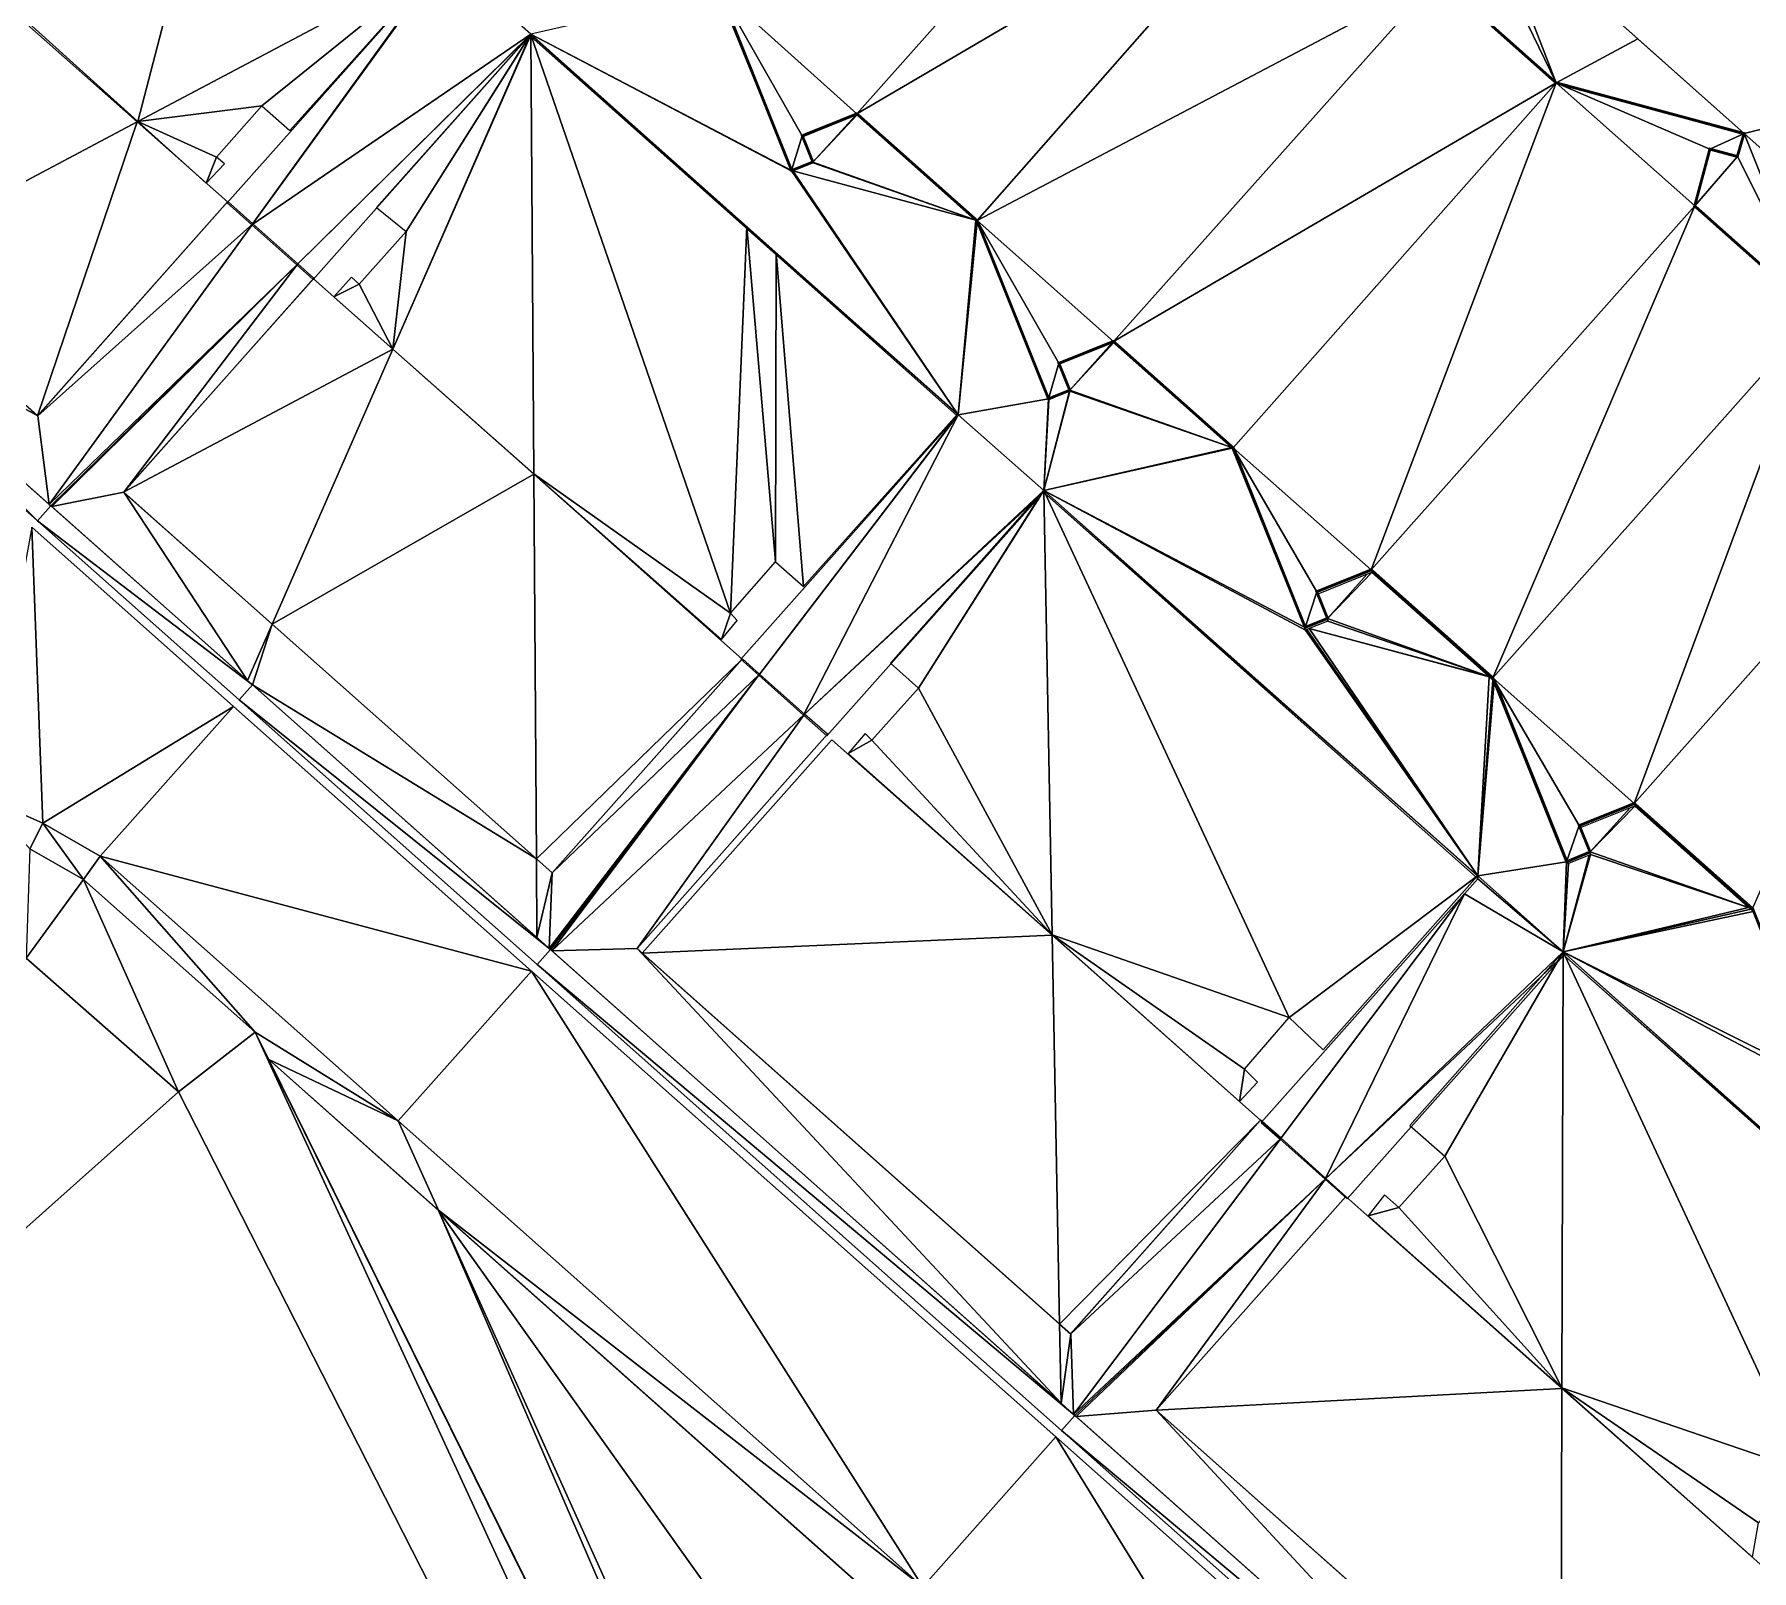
# Model space of a CAD drawing. Header units: metres. Extents: x 1634389 to 1634634, y 8249577 to 8249800.
# Drawn here: x 1634437.72 to 1634467.7, y 8249726.12 to 8249752.95 of the extents above; entities that cross this region are included whole.
import ezdxf

# ---------------------------------------------------------------- set-up
doc = ezdxf.new("R2010")
doc.units = ezdxf.units.M
doc.header["$LTSCALE"] = 2
doc.linetypes.add('CACHE2', pattern=[4.7625, 3.175, -1.5875])
for name, color, linetype in [('CONTOUR-BATIMENT', 5, 'Continuous'), ('MNT-02-ACCES PIETON PRIVE-FF-35', 40, 'Continuous'), ('MNT-02-BASSIN-FF-30', 205, 'Continuous'), ('MNT-02-BATIMENT FINI-FF-0', 1, 'Continuous'), ('MNT-02-BETON DESACTIVE FF-35', 7, 'Continuous'), ('MNT-02-ESPACE VERT-FF-30', 221, 'Continuous'), ('MNT-02-ESPACE VERT-PRIVE-FF-30', 222, 'CACHE2'), ('MNT-02-EVERGREEN-FF-45', 7, 'Continuous'), ('MNT-02-VOIRIE LOURDE-FF-60', 160, 'Continuous')]:
    doc.layers.add(name, color=color, linetype=linetype)

msp = doc.modelspace()

# ---------------------------------------------------------------- linework, layer by layer
at = {"layer": 'CONTOUR-BATIMENT', "linetype": 'CACHE2', "ltscale": 0.05, "const_width": 0.05, "elevation": 0.87, "flags": 128}
msp.add_lwpolyline([(1634449.64, 8249767.195), (1634449.523, 8249766.761), (1634449.037, 8249766.892), (1634448.77, 8249765.903), (1634450.838, 8249764.065), (1634454.118, 8249763.181), (1634454.002, 8249762.778), (1634453.523, 8249762.907), (1634453.256, 8249761.915), (1634455.324, 8249760.079), (1634458.605, 8249759.194), (1634458.488, 8249758.792), (1634458.009, 8249758.921), (1634457.742, 8249757.929), (1634459.81, 8249756.093), (1634463.09, 8249755.208), (1634462.981, 8249754.803), (1634462.492, 8249754.934), (1634462.223, 8249753.938), (1634464.291, 8249752.102), (1634467.572, 8249751.217), (1634467.455, 8249750.815), (1634466.976, 8249750.944), (1634466.71, 8249749.952), (1634468.836, 8249748.063), (1634472.172, 8249747.165), (1634472.048, 8249746.734), (1634471.569, 8249746.863), (1634471.302, 8249745.871), (1634473.37, 8249744.035), (1634476.65, 8249743.15), (1634476.541, 8249742.745), (1634476.052, 8249742.877), (1634475.783, 8249741.88), (1634477.851, 8249740.044), (1634481.132, 8249739.16), (1634481.015, 8249738.757), (1634480.536, 8249738.886), (1634480.269, 8249737.894), (1634482.337, 8249736.058), (1634485.618, 8249735.174), (1634485.501, 8249734.771), (1634485.022, 8249734.9), (1634484.755, 8249733.908), (1634486.823, 8249732.072), (1634490.104, 8249731.188), (1634489.995, 8249730.782), (1634489.507, 8249730.913), (1634489.241, 8249729.924), (1634491.577, 8249727.848), (1634485.956, 8249721.521), (1634483.613, 8249723.603), (1634483.577, 8249723.562), (1634483.573, 8249723.565), (1634482.622, 8249723.183), (1634482.812, 8249722.712), (1634482.413, 8249722.552), (1634481.142, 8249725.719), (1634479.095, 8249727.539), (1634478.142, 8249727.157), (1634478.326, 8249726.698), (1634477.935, 8249726.54), (1634476.669, 8249729.699), (1634474.601, 8249731.537), (1634473.651, 8249731.155), (1634473.84, 8249730.684), (1634473.469, 8249730.535), (1634472.22, 8249733.647), (1634470.123, 8249735.511), (1634469.17, 8249735.129), (1634469.354, 8249734.67), (1634468.987, 8249734.526), (1634467.722, 8249737.679), (1634465.655, 8249739.517), (1634464.695, 8249739.132), (1634464.884, 8249738.671), (1634464.474, 8249738.501), (1634463.186, 8249741.71), (1634461.062, 8249743.597), (1634460.111, 8249743.216), (1634460.299, 8249742.749), (1634459.909, 8249742.593), (1634458.652, 8249745.727), (1634456.56, 8249747.586), (1634455.609, 8249747.204), (1634455.798, 8249746.733), (1634455.427, 8249746.584), (1634454.179, 8249749.695), (1634452.081, 8249751.56), (1634451.128, 8249751.177), (1634451.313, 8249750.719), (1634450.941, 8249750.57), (1634449.677, 8249753.723), (1634447.609, 8249755.561), (1634446.658, 8249755.179), (1634446.845, 8249754.712), (1634446.476, 8249754.559), (1634445.228, 8249757.67), (1634443.13, 8249759.535), (1634442.177, 8249759.152), (1634442.359, 8249758.698), (1634441.942, 8249758.531), (1634440.566, 8249761.961), (1634446.062, 8249768.166)], close=True, dxfattribs=at)
at = {"layer": 'MNT-02-ACCES PIETON PRIVE-FF-35', "linetype": 'ByBlock'}
for points in [[(1634462.981, 8249754.803, 99.5), (1634464.291, 8249752.102, 99.5), (1634463.093, 8249755.202, 99.5)], [(1634465.716, 8249752.87, 99.5), (1634463.093, 8249755.202, 99.5), (1634464.291, 8249752.102, 99.5)], [(1634462.981, 8249754.803, 99.5), (1634462.223, 8249753.938, 99.5), (1634464.291, 8249752.102, 99.5)], [(1634444.861, 8249754.257, 99.46), (1634441.083, 8249750.005, 99.375), (1634441.516, 8249749.62, 99.375)], [(1634446.385, 8249752.951, 99.46), (1634444.889, 8249754.272, 99.46), (1634441.516, 8249749.62, 99.375)], [(1634444.861, 8249754.257, 99.46), (1634441.516, 8249749.62, 99.375), (1634444.889, 8249754.272, 99.46)], [(1634449.662, 8249753.702, 99.5), (1634446.385, 8249752.951, 99.46), (1634450.938, 8249750.572, 99.5)], [(1634441.516, 8249749.62, 99.375), (1634442.301, 8249748.923, 99.375), (1634446.385, 8249752.951, 99.46)], [(1634446.367, 8249752.925, 99.46), (1634446.385, 8249752.951, 99.46), (1634442.301, 8249748.923, 99.375)], [(1634442.301, 8249748.923, 99.375), (1634442.586, 8249748.67, 99.375), (1634446.367, 8249752.925, 99.46)], [(1634446.367, 8249752.925, 99.46), (1634446.372, 8249752.92, 99.46), (1634446.385, 8249752.951, 99.46)], [(1634446.372, 8249752.92, 99.46), (1634446.386, 8249752.908, 99.459), (1634446.385, 8249752.951, 99.46)], [(1634450.944, 8249750.557, 99.5), (1634446.385, 8249752.951, 99.46), (1634453.847, 8249746.304, 99.46)], [(1634446.385, 8249752.951, 99.46), (1634446.386, 8249752.908, 99.459), (1634453.847, 8249746.304, 99.46)], [(1634450.938, 8249750.572, 99.5), (1634446.385, 8249752.951, 99.46), (1634450.944, 8249750.557, 99.5)], [(1634453.834, 8249746.289, 99.46), (1634453.847, 8249746.304, 99.46), (1634446.386, 8249752.908, 99.459)], [(1634465.716, 8249752.87, 99.5), (1634464.291, 8249752.102, 99.5), (1634467.572, 8249751.217, 99.5)], [(1634467.575, 8249751.218, 99.5), (1634465.716, 8249752.87, 99.5), (1634467.572, 8249751.217, 99.5)], [(1634467.55, 8249751.207, 99.5), (1634467.572, 8249751.217, 99.5), (1634464.291, 8249752.102, 99.5)], [(1634452.054, 8249751.53, 99.5), (1634451.135, 8249751.161, 99.5), (1634451.313, 8249750.719, 99.5)], [(1634452.086, 8249751.543, 99.5), (1634451.313, 8249750.719, 99.5), (1634454.156, 8249749.704, 99.5)], [(1634452.054, 8249751.53, 99.5), (1634451.313, 8249750.719, 99.5), (1634452.086, 8249751.543, 99.5)], [(1634451.135, 8249751.161, 99.5), (1634451.133, 8249751.16, 99.5), (1634451.311, 8249750.718, 99.5)], [(1634451.135, 8249751.161, 99.5), (1634451.311, 8249750.718, 99.5), (1634451.313, 8249750.719, 99.5)], [(1634467.455, 8249750.815, 99.5), (1634468.836, 8249748.063, 99.5), (1634467.572, 8249751.217, 99.5)], [(1634467.56, 8249751.204, 99.5), (1634467.455, 8249750.815, 99.5), (1634467.572, 8249751.217, 99.5)], [(1634467.55, 8249751.207, 99.5), (1634467.56, 8249751.204, 99.5), (1634467.572, 8249751.217, 99.5)], [(1634467.575, 8249751.218, 99.5), (1634467.572, 8249751.217, 99.5), (1634468.836, 8249748.063, 99.5)], [(1634469.921, 8249749.133, 99.454), (1634467.575, 8249751.218, 99.5), (1634468.836, 8249748.063, 99.5)], [(1634467.455, 8249750.815, 99.5), (1634466.976, 8249750.944, 99.5), (1634466.71, 8249749.952, 99.5)], [(1634467.455, 8249750.815, 99.5), (1634466.71, 8249749.952, 99.5), (1634468.836, 8249748.063, 99.5)], [(1634450.949, 8249750.559, 99.5), (1634450.944, 8249750.557, 99.5), (1634453.847, 8249746.304, 99.46)], [(1634450.962, 8249750.564, 99.5), (1634450.949, 8249750.559, 99.5), (1634453.847, 8249746.304, 99.46)], [(1634454.156, 8249749.704, 99.5), (1634451.315, 8249750.706, 99.5), (1634450.962, 8249750.564, 99.5)], [(1634453.847, 8249746.304, 99.46), (1634454.159, 8249749.701, 99.5), (1634450.962, 8249750.564, 99.5)], [(1634454.156, 8249749.704, 99.5), (1634450.962, 8249750.564, 99.5), (1634454.159, 8249749.701, 99.5)], [(1634451.311, 8249750.718, 99.5), (1634451.315, 8249750.706, 99.5), (1634451.313, 8249750.719, 99.5)], [(1634451.315, 8249750.706, 99.5), (1634454.156, 8249749.704, 99.5), (1634451.313, 8249750.719, 99.5)], [(1634454.178, 8249749.684, 99.5), (1634454.159, 8249749.701, 99.5), (1634453.847, 8249746.304, 99.46)], [(1634454.184, 8249749.678, 99.5), (1634454.178, 8249749.684, 99.5), (1634453.847, 8249746.304, 99.46)], [(1634455.426, 8249746.584, 99.5), (1634454.184, 8249749.678, 99.5), (1634453.847, 8249746.304, 99.46)], [(1634456.533, 8249747.556, 99.5), (1634455.616, 8249747.188, 99.5), (1634455.798, 8249746.733, 99.5)], [(1634456.565, 8249747.569, 99.5), (1634455.798, 8249746.733, 99.5), (1634458.629, 8249745.735, 99.5)], [(1634456.533, 8249747.556, 99.5), (1634455.798, 8249746.733, 99.5), (1634456.565, 8249747.569, 99.5)], [(1634455.616, 8249747.188, 99.5), (1634455.614, 8249747.187, 99.5), (1634455.798, 8249746.733, 99.5)], [(1634455.614, 8249747.187, 99.5), (1634455.797, 8249746.732, 99.5), (1634455.798, 8249746.733, 99.5)], [(1634455.427, 8249746.581, 99.5), (1634455.426, 8249746.584, 99.5), (1634453.847, 8249746.304, 99.46)], [(1634453.847, 8249746.304, 99.46), (1634455.344, 8249744.985, 99.46), (1634455.427, 8249746.581, 99.5)], [(1634458.629, 8249745.735, 99.5), (1634455.801, 8249746.72, 99.5), (1634455.344, 8249744.985, 99.46)], [(1634455.801, 8249746.72, 99.5), (1634455.794, 8249746.717, 99.5), (1634455.344, 8249744.985, 99.46)], [(1634455.794, 8249746.717, 99.5), (1634455.432, 8249746.567, 99.5), (1634455.344, 8249744.985, 99.46)], [(1634455.432, 8249746.567, 99.5), (1634455.427, 8249746.581, 99.5), (1634455.344, 8249744.985, 99.46)], [(1634455.797, 8249746.732, 99.5), (1634455.797, 8249746.73, 99.5), (1634455.798, 8249746.733, 99.5)], [(1634455.797, 8249746.73, 99.5), (1634455.801, 8249746.72, 99.5), (1634455.798, 8249746.733, 99.5)], [(1634455.801, 8249746.72, 99.5), (1634458.629, 8249745.735, 99.5), (1634455.798, 8249746.733, 99.5)], [(1634453.834, 8249746.289, 99.46), (1634450.054, 8249742.035, 99.357), (1634450.366, 8249741.758, 99.357)], [(1634451.15, 8249741.06, 99.357), (1634453.847, 8249746.304, 99.46), (1634450.366, 8249741.758, 99.357)], [(1634453.834, 8249746.289, 99.46), (1634450.366, 8249741.758, 99.357), (1634453.847, 8249746.304, 99.46)], [(1634453.847, 8249746.304, 99.46), (1634451.15, 8249741.06, 99.357), (1634455.344, 8249744.985, 99.46)], [(1634458.629, 8249745.735, 99.5), (1634455.344, 8249744.985, 99.46), (1634458.633, 8249745.731, 99.5)], [(1634458.636, 8249745.723, 99.5), (1634458.633, 8249745.731, 99.5), (1634455.344, 8249744.985, 99.46)], [(1634458.636, 8249745.723, 99.5), (1634455.344, 8249744.985, 99.46), (1634459.896, 8249742.599, 99.5)], [(1634455.337, 8249744.954, 99.459), (1634455.344, 8249744.985, 99.46), (1634451.15, 8249741.06, 99.357)], [(1634451.15, 8249741.06, 99.357), (1634451.557, 8249740.699, 99.354), (1634455.337, 8249744.954, 99.459)], [(1634455.337, 8249744.954, 99.459), (1634455.344, 8249744.947, 99.459), (1634455.344, 8249744.985, 99.46)], [(1634459.917, 8249742.547, 99.499), (1634455.344, 8249744.985, 99.46), (1634462.923, 8249738.252, 99.46)], [(1634459.896, 8249742.599, 99.5), (1634455.344, 8249744.985, 99.46), (1634459.917, 8249742.547, 99.499)], [(1634455.344, 8249744.985, 99.46), (1634455.344, 8249744.947, 99.459), (1634462.923, 8249738.252, 99.46)], [(1634462.902, 8249738.224, 99.459), (1634462.923, 8249738.252, 99.46), (1634455.344, 8249744.947, 99.459)], [(1634460.994, 8249743.522, 99.5), (1634460.299, 8249742.749, 99.5), (1634461.07, 8249743.552, 99.5)], [(1634461.07, 8249743.552, 99.5), (1634460.299, 8249742.749, 99.5), (1634463.114, 8249741.736, 99.5)], [(1634460.994, 8249743.522, 99.5), (1634460.128, 8249743.174, 99.5), (1634460.299, 8249742.749, 99.5)], [(1634460.128, 8249743.174, 99.5), (1634460.119, 8249743.171, 99.5), (1634460.29, 8249742.745, 99.5)], [(1634460.128, 8249743.174, 99.5), (1634460.29, 8249742.745, 99.5), (1634460.299, 8249742.749, 99.5)], [(1634463.114, 8249741.736, 99.5), (1634460.307, 8249742.704, 99.5), (1634459.981, 8249742.573, 99.5)], [(1634460.29, 8249742.745, 99.5), (1634460.307, 8249742.704, 99.5), (1634460.299, 8249742.749, 99.5)], [(1634460.307, 8249742.704, 99.5), (1634463.114, 8249741.736, 99.5), (1634460.299, 8249742.749, 99.5)], [(1634459.935, 8249742.555, 99.5), (1634459.917, 8249742.547, 99.499), (1634462.923, 8249738.252, 99.46)], [(1634459.981, 8249742.573, 99.5), (1634459.935, 8249742.555, 99.5), (1634462.923, 8249738.252, 99.46)], [(1634463.114, 8249741.736, 99.5), (1634459.981, 8249742.573, 99.5), (1634463.124, 8249741.727, 99.5)], [(1634462.923, 8249738.252, 99.46), (1634463.124, 8249741.727, 99.5), (1634459.981, 8249742.573, 99.5)], [(1634463.124, 8249741.727, 99.5), (1634462.923, 8249738.252, 99.46), (1634463.183, 8249741.674, 99.5)], [(1634463.183, 8249741.674, 99.5), (1634462.923, 8249738.252, 99.46), (1634463.21, 8249741.651, 99.5)], [(1634464.474, 8249738.501, 99.5), (1634463.21, 8249741.651, 99.5), (1634462.923, 8249738.252, 99.46)], [(1634463.255, 8249741.593, 99.5), (1634463.233, 8249741.63, 99.5), (1634463.21, 8249741.651, 99.5)], [(1634463.255, 8249741.593, 99.5), (1634463.21, 8249741.651, 99.5), (1634464.474, 8249738.501, 99.5)], [(1634463.255, 8249741.593, 99.5), (1634463.243, 8249741.621, 99.5), (1634463.233, 8249741.63, 99.5)], [(1634464.484, 8249738.53, 99.5), (1634463.255, 8249741.593, 99.5), (1634464.474, 8249738.501, 99.5)], [(1634465.585, 8249739.44, 99.5), (1634464.712, 8249739.09, 99.5), (1634464.884, 8249738.671, 99.5)], [(1634465.585, 8249739.44, 99.5), (1634464.884, 8249738.671, 99.5), (1634465.663, 8249739.472, 99.5)], [(1634465.663, 8249739.472, 99.5), (1634464.884, 8249738.671, 99.5), (1634467.651, 8249737.704, 99.5)], [(1634464.712, 8249739.09, 99.5), (1634464.707, 8249739.088, 99.5), (1634464.884, 8249738.671, 99.5)], [(1634464.707, 8249739.088, 99.5), (1634464.875, 8249738.668, 99.5), (1634464.884, 8249738.671, 99.5)], [(1634464.474, 8249738.501, 99.5), (1634462.923, 8249738.252, 99.46), (1634464.415, 8249736.927, 99.46)], [(1634467.651, 8249737.704, 99.5), (1634464.892, 8249738.626, 99.499), (1634464.415, 8249736.927, 99.46)], [(1634464.892, 8249738.626, 99.499), (1634464.869, 8249738.617, 99.499), (1634464.415, 8249736.927, 99.46)], [(1634464.869, 8249738.617, 99.499), (1634464.509, 8249738.467, 99.499), (1634464.415, 8249736.927, 99.46)], [(1634464.509, 8249738.467, 99.499), (1634464.474, 8249738.501, 99.5), (1634464.415, 8249736.927, 99.46)], [(1634464.492, 8249738.508, 99.5), (1634464.484, 8249738.53, 99.5), (1634464.474, 8249738.501, 99.5)], [(1634464.509, 8249738.467, 99.499), (1634464.492, 8249738.508, 99.5), (1634464.474, 8249738.501, 99.5)], [(1634464.875, 8249738.668, 99.5), (1634464.88, 8249738.656, 99.5), (1634464.884, 8249738.671, 99.5)], [(1634464.88, 8249738.656, 99.5), (1634464.892, 8249738.626, 99.499), (1634464.884, 8249738.671, 99.5)], [(1634464.892, 8249738.626, 99.499), (1634467.651, 8249737.704, 99.5), (1634464.884, 8249738.671, 99.5)], [(1634462.924, 8249738.204, 99.459), (1634462.69, 8249737.941, 99.451), (1634464.415, 8249736.927, 99.46)], [(1634462.902, 8249738.224, 99.459), (1634462.924, 8249738.204, 99.459), (1634462.923, 8249738.252, 99.46)], [(1634462.924, 8249738.204, 99.459), (1634464.415, 8249736.927, 99.46), (1634462.923, 8249738.252, 99.46)], [(1634462.69, 8249737.941, 99.451), (1634459.141, 8249733.947, 99.328), (1634459.472, 8249733.654, 99.328)], [(1634462.69, 8249737.941, 99.451), (1634459.472, 8249733.654, 99.328), (1634460.255, 8249732.958, 99.328)], [(1634462.69, 8249737.941, 99.451), (1634460.255, 8249732.958, 99.328), (1634464.415, 8249736.927, 99.46)], [(1634467.651, 8249737.704, 99.5), (1634464.415, 8249736.927, 99.46), (1634467.688, 8249737.672, 99.5)], [(1634467.688, 8249737.672, 99.5), (1634464.415, 8249736.927, 99.46), (1634467.73, 8249737.634, 99.5)], [(1634467.73, 8249737.634, 99.5), (1634464.415, 8249736.927, 99.46), (1634468.929, 8249734.672, 99.5)], [(1634464.415, 8249736.855, 99.458), (1634464.415, 8249736.927, 99.46), (1634460.255, 8249732.958, 99.328)], [(1634460.255, 8249732.958, 99.328), (1634460.644, 8249732.612, 99.325), (1634464.415, 8249736.855, 99.458)], [(1634468.989, 8249734.522, 99.5), (1634464.415, 8249736.927, 99.46), (1634471.893, 8249730.269, 99.46)], [(1634464.415, 8249736.855, 99.458), (1634464.427, 8249736.869, 99.459), (1634464.415, 8249736.927, 99.46)], [(1634468.929, 8249734.672, 99.5), (1634464.415, 8249736.927, 99.46), (1634468.987, 8249734.526, 99.5)], [(1634464.415, 8249736.927, 99.46), (1634464.427, 8249736.869, 99.459), (1634471.893, 8249730.269, 99.46)], [(1634464.415, 8249736.927, 99.46), (1634468.989, 8249734.522, 99.5), (1634468.987, 8249734.526, 99.5)], [(1634471.88, 8249730.254, 99.459), (1634471.893, 8249730.269, 99.46), (1634464.427, 8249736.869, 99.459)]]:
    msp.add_3dface(points, dxfattribs=at)
at = {"layer": 'MNT-02-BASSIN-FF-30', "color": 1, "linetype": 'ByBlock'}
for points in [[(1634453.001, 8249770.891, 99.35), (1634473.532, 8249752.69, 99.35), (1634453.633, 8249770.933, 99.06)], [(1634473.532, 8249752.69, 99.35), (1634473.829, 8249753.027, 99.05), (1634453.633, 8249770.933, 99.06)], [(1634438.576, 8249738.19, 99.188), (1634437.641, 8249738.727, 99.177), (1634437.576, 8249736.816, 98.06)], [(1634440.233, 8249734.481, 98.06), (1634438.576, 8249738.19, 99.188), (1634437.576, 8249736.816, 98.06)], [(1634441.576, 8249735.524, 99.173), (1634438.576, 8249738.19, 99.188), (1634440.233, 8249734.481, 98.06)], [(1634426.896, 8249722.586, 98.06), (1634440.233, 8249734.481, 98.06), (1634437.576, 8249736.816, 98.06)], [(1634459.384, 8249696.895, 98.06), (1634441.576, 8249735.524, 99.173), (1634440.233, 8249734.481, 98.06)], [(1634462.492, 8249693.113, 98.761), (1634441.576, 8249735.524, 99.173), (1634459.384, 8249696.895, 98.06)], [(1634426.896, 8249722.586, 98.06), (1634459.384, 8249696.895, 98.06), (1634440.233, 8249734.481, 98.06)]]:
    msp.add_3dface(points, dxfattribs=at)
at = {"layer": 'MNT-02-BATIMENT FINI-FF-0', "color": 5, "linetype": 'ByBlock'}
for points in [[(1634449.677, 8249753.723, 99.85), (1634452.081, 8249751.56, 99.85), (1634457.742, 8249757.929, 99.85)], [(1634452.081, 8249751.56, 99.85), (1634459.81, 8249756.093, 99.85), (1634457.742, 8249757.929, 99.85)], [(1634452.081, 8249751.56, 99.85), (1634454.179, 8249749.695, 99.85), (1634459.81, 8249756.093, 99.85)], [(1634454.179, 8249749.695, 99.85), (1634462.223, 8249753.938, 99.85), (1634459.81, 8249756.093, 99.85)], [(1634454.179, 8249749.695, 99.85), (1634456.56, 8249747.586, 99.85), (1634462.223, 8249753.938, 99.85)], [(1634456.56, 8249747.586, 99.85), (1634464.291, 8249752.102, 99.85), (1634462.223, 8249753.938, 99.85)], [(1634449.677, 8249753.723, 99.85), (1634450.941, 8249750.57, 99.85), (1634451.128, 8249751.177, 99.85)], [(1634449.677, 8249753.723, 99.85), (1634451.128, 8249751.177, 99.85), (1634452.081, 8249751.56, 99.85)], [(1634456.56, 8249747.586, 99.85), (1634458.652, 8249745.727, 99.85), (1634464.291, 8249752.102, 99.85)], [(1634458.652, 8249745.727, 99.85), (1634461.062, 8249743.597, 99.85), (1634464.291, 8249752.102, 99.85)], [(1634461.062, 8249743.597, 99.85), (1634466.71, 8249749.952, 99.85), (1634464.291, 8249752.102, 99.85)], [(1634466.976, 8249750.944, 99.85), (1634467.572, 8249751.217, 99.85), (1634464.291, 8249752.102, 99.85)], [(1634466.71, 8249749.952, 99.85), (1634466.976, 8249750.944, 99.85), (1634464.291, 8249752.102, 99.85)], [(1634450.941, 8249750.57, 99.85), (1634451.313, 8249750.719, 99.85), (1634451.128, 8249751.177, 99.85)], [(1634466.976, 8249750.944, 99.85), (1634467.455, 8249750.815, 99.85), (1634467.572, 8249751.217, 99.85)], [(1634461.062, 8249743.597, 99.85), (1634463.186, 8249741.71, 99.85), (1634466.71, 8249749.952, 99.85)], [(1634463.186, 8249741.71, 99.85), (1634468.836, 8249748.063, 99.85), (1634466.71, 8249749.952, 99.85)], [(1634454.179, 8249749.695, 99.85), (1634455.427, 8249746.584, 99.85), (1634455.609, 8249747.204, 99.85)], [(1634454.179, 8249749.695, 99.85), (1634455.609, 8249747.204, 99.85), (1634456.56, 8249747.586, 99.85)], [(1634463.186, 8249741.71, 99.85), (1634465.655, 8249739.517, 99.85), (1634468.836, 8249748.063, 99.85)], [(1634465.655, 8249739.517, 99.85), (1634471.302, 8249745.871, 99.85), (1634468.836, 8249748.063, 99.85)], [(1634455.427, 8249746.584, 99.85), (1634455.798, 8249746.733, 99.85), (1634455.609, 8249747.204, 99.85)], [(1634458.652, 8249745.727, 99.85), (1634459.909, 8249742.593, 99.85), (1634460.111, 8249743.216, 99.85)], [(1634458.652, 8249745.727, 99.85), (1634460.111, 8249743.216, 99.85), (1634461.062, 8249743.597, 99.85)], [(1634465.655, 8249739.517, 99.85), (1634467.722, 8249737.679, 99.85), (1634471.302, 8249745.871, 99.85)], [(1634459.909, 8249742.593, 99.85), (1634460.299, 8249742.749, 99.85), (1634460.111, 8249743.216, 99.85)], [(1634463.186, 8249741.71, 99.85), (1634464.474, 8249738.501, 99.85), (1634464.695, 8249739.132, 99.85)], [(1634463.186, 8249741.71, 99.85), (1634464.695, 8249739.132, 99.85), (1634465.655, 8249739.517, 99.85)], [(1634464.474, 8249738.501, 99.85), (1634464.884, 8249738.671, 99.85), (1634464.695, 8249739.132, 99.85)]]:
    msp.add_3dface(points, dxfattribs=at)
at = {"layer": 'MNT-02-BETON DESACTIVE FF-35', "color": 6, "linetype": 'ByBlock'}
for points in [[(1634441.532, 8249749.642, 99.376), (1634441.098, 8249750.027, 99.376), (1634437.776, 8249746.289, 99.302)], [(1634437.776, 8249746.289, 99.302), (1634437.978, 8249744.74, 99.287), (1634441.532, 8249749.642, 99.376)], [(1634441.532, 8249749.642, 99.376), (1634437.978, 8249744.74, 99.287), (1634442.32, 8249748.941, 99.376)], [(1634437.978, 8249744.74, 99.287), (1634438.004, 8249744.717, 99.287), (1634442.32, 8249748.941, 99.376)], [(1634438.004, 8249744.717, 99.287), (1634438.021, 8249744.701, 99.287), (1634442.32, 8249748.941, 99.376)], [(1634439.28, 8249744.955, 99.301), (1634442.32, 8249748.941, 99.376), (1634438.021, 8249744.701, 99.287)], [(1634439.28, 8249744.955, 99.301), (1634442.601, 8249748.692, 99.375), (1634442.32, 8249748.941, 99.376)], [(1634437.776, 8249746.289, 99.302), (1634434.829, 8249748.934, 99.301), (1634433.844, 8249748.412, 99.285)], [(1634437.776, 8249746.289, 99.302), (1634433.844, 8249748.412, 99.285), (1634437.978, 8249744.74, 99.287)], [(1634439.28, 8249744.955, 99.301), (1634438.021, 8249744.701, 99.287), (1634441.441, 8249741.663, 99.283)], [(1634441.873, 8249742.65, 99.299), (1634439.28, 8249744.955, 99.301), (1634441.441, 8249741.663, 99.283)], [(1634441.873, 8249742.65, 99.299), (1634441.441, 8249741.663, 99.283), (1634441.526, 8249741.588, 99.283)], [(1634446.484, 8249738.552, 99.268), (1634441.873, 8249742.65, 99.299), (1634441.526, 8249741.588, 99.283)], [(1634446.76, 8249738.306, 99.268), (1634450.382, 8249741.778, 99.358), (1634450.082, 8249742.044, 99.358)], [(1634450.09, 8249742.038, 99.358), (1634450.082, 8249742.044, 99.358), (1634450.382, 8249741.778, 99.358)], [(1634446.76, 8249738.306, 99.268), (1634446.709, 8249736.983, 99.249), (1634450.382, 8249741.778, 99.358)], [(1634446.729, 8249736.966, 99.249), (1634450.382, 8249741.778, 99.358), (1634446.709, 8249736.983, 99.249)], [(1634446.753, 8249736.945, 99.249), (1634450.382, 8249741.778, 99.358), (1634446.729, 8249736.966, 99.249)], [(1634450.382, 8249741.778, 99.358), (1634446.753, 8249736.945, 99.249), (1634451.169, 8249741.078, 99.358)], [(1634446.484, 8249738.552, 99.268), (1634441.526, 8249741.588, 99.283), (1634446.493, 8249737.175, 99.249)], [(1634448.245, 8249736.988, 99.263), (1634451.169, 8249741.078, 99.358), (1634446.753, 8249736.945, 99.249)], [(1634448.245, 8249736.988, 99.263), (1634451.566, 8249740.726, 99.355), (1634451.169, 8249741.078, 99.358)], [(1634446.76, 8249738.306, 99.268), (1634446.484, 8249738.552, 99.268), (1634446.493, 8249737.175, 99.249)], [(1634446.76, 8249738.306, 99.268), (1634446.493, 8249737.175, 99.249), (1634446.709, 8249736.983, 99.249)], [(1634448.245, 8249736.988, 99.263), (1634446.753, 8249736.945, 99.249), (1634455.646, 8249729.044, 99.19)], [(1634455.62, 8249730.429, 99.213), (1634448.245, 8249736.988, 99.263), (1634455.646, 8249729.044, 99.19)], [(1634459.487, 8249733.674, 99.328), (1634459.13, 8249733.989, 99.328), (1634455.815, 8249730.256, 99.213)], [(1634459.487, 8249733.674, 99.328), (1634459.149, 8249733.979, 99.328), (1634459.13, 8249733.989, 99.328)], [(1634455.815, 8249730.256, 99.213), (1634455.866, 8249728.849, 99.19), (1634459.487, 8249733.674, 99.328)], [(1634459.487, 8249733.674, 99.328), (1634455.866, 8249728.849, 99.19), (1634460.268, 8249732.97, 99.328)], [(1634455.866, 8249728.849, 99.19), (1634455.887, 8249728.83, 99.19), (1634460.268, 8249732.97, 99.328)], [(1634455.887, 8249728.83, 99.19), (1634455.909, 8249728.811, 99.19), (1634460.268, 8249732.97, 99.328)], [(1634457.305, 8249728.926, 99.209), (1634460.268, 8249732.97, 99.328), (1634455.909, 8249728.811, 99.19)], [(1634457.305, 8249728.926, 99.209), (1634460.619, 8249732.654, 99.326), (1634460.268, 8249732.97, 99.328)], [(1634455.815, 8249730.256, 99.213), (1634455.62, 8249730.429, 99.213), (1634455.646, 8249729.044, 99.19)], [(1634455.815, 8249730.256, 99.213), (1634455.646, 8249729.044, 99.19), (1634455.866, 8249728.849, 99.19)], [(1634457.305, 8249728.926, 99.209), (1634455.909, 8249728.811, 99.19), (1634464.367, 8249721.297, 99.133)], [(1634464.371, 8249722.648, 99.161), (1634457.305, 8249728.926, 99.209), (1634464.367, 8249721.297, 99.133)]]:
    msp.add_3dface(points, dxfattribs=at)
at = {"layer": 'MNT-02-ESPACE VERT-FF-30', "linetype": 'ByBlock'}
for points in [[(1634438.707, 8249754.865, 99.456), (1634435.508, 8249755.744, 99.441), (1634434.036, 8249749.606, 99.351)], [(1634441.811, 8249735.048, 99.169), (1634456.482, 8249705.331, 98.88), (1634444.778, 8249732.41, 99.186)], [(1634455.152, 8249717.858, 99.047), (1634452.919, 8249725.172, 99.131), (1634444.778, 8249732.41, 99.186)], [(1634455.152, 8249717.858, 99.047), (1634444.778, 8249732.41, 99.186), (1634457.178, 8249704.901, 98.889)], [(1634456.482, 8249705.331, 98.88), (1634457.178, 8249704.901, 98.889), (1634444.778, 8249732.41, 99.186)]]:
    msp.add_3dface(points, dxfattribs=at)
at = {"layer": 'MNT-02-ESPACE VERT-PRIVE-FF-30', "linetype": 'ByBlock'}
for points in [[(1634458.634, 8249759.182, 99.55), (1634473.532, 8249752.69, 99.35), (1634453.527, 8249770.425, 99.35)], [(1634470.663, 8249755.32, 99.308), (1634453.527, 8249770.425, 99.35), (1634473.532, 8249752.69, 99.35)], [(1634463.094, 8249755.208, 99.55), (1634473.532, 8249752.69, 99.35), (1634458.634, 8249759.182, 99.55)], [(1634439.524, 8249751.426, 99.425), (1634441.125, 8249757.59, 99.51), (1634437.555, 8249753.203, 99.426)], [(1634444.85, 8249754.252, 99.509), (1634441.125, 8249757.59, 99.51), (1634439.524, 8249751.426, 99.425)], [(1634467.572, 8249751.217, 99.55), (1634473.532, 8249752.69, 99.35), (1634463.094, 8249755.208, 99.55)], [(1634441.691, 8249751.702, 99.45), (1634444.85, 8249754.252, 99.509), (1634439.524, 8249751.426, 99.425)], [(1634441.691, 8249751.702, 99.45), (1634442.182, 8249751.268, 99.45), (1634444.85, 8249754.252, 99.509)], [(1634446.374, 8249752.94, 99.51), (1634443.695, 8249749.925, 99.45), (1634444.209, 8249749.503, 99.45)], [(1634444.209, 8249749.503, 99.45), (1634443.977, 8249747.453, 99.424), (1634446.382, 8249752.944, 99.51)], [(1634446.385, 8249752.941, 99.51), (1634446.382, 8249752.944, 99.51), (1634443.977, 8249747.453, 99.424)], [(1634446.438, 8249745.277, 99.407), (1634446.385, 8249752.941, 99.51), (1634443.977, 8249747.453, 99.424)], [(1634446.374, 8249752.94, 99.51), (1634444.209, 8249749.503, 99.45), (1634446.38, 8249752.946, 99.51)], [(1634446.382, 8249752.944, 99.51), (1634446.38, 8249752.946, 99.51), (1634444.209, 8249749.503, 99.45)], [(1634446.38, 8249752.946, 99.51), (1634446.379, 8249752.946, 99.51), (1634446.374, 8249752.94, 99.51)], [(1634446.438, 8249745.277, 99.407), (1634449.874, 8249742.842, 99.416), (1634446.385, 8249752.941, 99.51)], [(1634450.158, 8249749.588, 99.51), (1634446.385, 8249752.941, 99.51), (1634449.874, 8249742.842, 99.416)], [(1634467.572, 8249751.217, 99.55), (1634469.919, 8249749.131, 99.504), (1634473.532, 8249752.69, 99.35)], [(1634439.524, 8249751.426, 99.425), (1634440.898, 8249750.802, 99.432), (1634441.691, 8249751.702, 99.45)], [(1634439.524, 8249751.426, 99.425), (1634440.717, 8249750.349, 99.425), (1634440.898, 8249750.802, 99.432)], [(1634440.717, 8249750.349, 99.425), (1634441.041, 8249750.689, 99.432), (1634440.898, 8249750.802, 99.432)], [(1634450.658, 8249743.736, 99.437), (1634450.158, 8249749.588, 99.51), (1634449.874, 8249742.842, 99.416)], [(1634450.674, 8249749.131, 99.51), (1634450.158, 8249749.588, 99.51), (1634450.658, 8249743.736, 99.437)], [(1634444.209, 8249749.503, 99.45), (1634443.389, 8249748.585, 99.432), (1634443.977, 8249747.453, 99.424)], [(1634450.658, 8249743.736, 99.437), (1634451.148, 8249743.304, 99.437), (1634450.674, 8249749.131, 99.51)], [(1634453.836, 8249746.315, 99.51), (1634450.674, 8249749.131, 99.51), (1634451.148, 8249743.304, 99.437)], [(1634453.822, 8249746.342, 99.51), (1634450.674, 8249749.131, 99.51), (1634453.836, 8249746.315, 99.51)], [(1634443.389, 8249748.585, 99.432), (1634443.258, 8249748.71, 99.432), (1634442.949, 8249748.362, 99.425)], [(1634443.389, 8249748.585, 99.432), (1634442.949, 8249748.362, 99.425), (1634443.977, 8249747.453, 99.424)], [(1634453.838, 8249746.318, 99.51), (1634453.843, 8249746.323, 99.51), (1634453.822, 8249746.342, 99.51)], [(1634453.836, 8249746.315, 99.51), (1634453.838, 8249746.318, 99.51), (1634453.822, 8249746.342, 99.51)], [(1634446.438, 8249745.277, 99.407), (1634449.715, 8249742.379, 99.408), (1634449.874, 8249742.842, 99.416)], [(1634455.341, 8249744.982, 99.51), (1634452.665, 8249741.966, 99.435), (1634453.156, 8249741.533, 99.432)], [(1634455.341, 8249744.982, 99.51), (1634453.156, 8249741.533, 99.432), (1634455.341, 8249744.983, 99.51)], [(1634455.344, 8249744.981, 99.51), (1634455.341, 8249744.983, 99.51), (1634453.156, 8249741.533, 99.432)], [(1634455.344, 8249744.981, 99.51), (1634453.156, 8249741.533, 99.432), (1634455.491, 8249737.224, 99.378)], [(1634455.491, 8249737.224, 99.378), (1634459.629, 8249735.781, 99.417), (1634455.344, 8249744.981, 99.51)], [(1634462.919, 8249738.254, 99.51), (1634455.344, 8249744.981, 99.51), (1634459.629, 8249735.781, 99.417)], [(1634449.715, 8249742.379, 99.408), (1634449.991, 8249742.711, 99.416), (1634449.874, 8249742.842, 99.416)], [(1634453.156, 8249741.533, 99.432), (1634452.343, 8249740.622, 99.41), (1634455.491, 8249737.224, 99.378)], [(1634452.343, 8249740.622, 99.41), (1634452.224, 8249740.737, 99.411), (1634451.931, 8249740.392, 99.402)], [(1634452.343, 8249740.622, 99.41), (1634451.931, 8249740.392, 99.402), (1634455.491, 8249737.224, 99.378)], [(1634462.919, 8249738.254, 99.51), (1634459.629, 8249735.781, 99.417), (1634460.222, 8249735.218, 99.416)], [(1634455.491, 8249737.224, 99.378), (1634458.76, 8249734.315, 99.378), (1634458.85, 8249734.879, 99.389)], [(1634455.491, 8249737.224, 99.378), (1634458.85, 8249734.879, 99.389), (1634459.629, 8249735.781, 99.417)], [(1634464.415, 8249736.927, 99.51), (1634461.739, 8249733.894, 99.415), (1634462.345, 8249733.359, 99.411)], [(1634464.415, 8249736.927, 99.51), (1634462.345, 8249733.359, 99.411), (1634464.391, 8249729.314, 99.351)], [(1634464.391, 8249729.314, 99.351), (1634468.629, 8249727.867, 99.399), (1634464.415, 8249736.927, 99.51)], [(1634471.878, 8249730.267, 99.51), (1634464.415, 8249736.927, 99.51), (1634468.629, 8249727.867, 99.399)], [(1634458.76, 8249734.315, 99.378), (1634459.074, 8249734.649, 99.389), (1634458.85, 8249734.879, 99.389)], [(1634462.345, 8249733.359, 99.411), (1634461.544, 8249732.463, 99.383), (1634464.391, 8249729.314, 99.351)], [(1634461.544, 8249732.463, 99.383), (1634461.293, 8249732.684, 99.384), (1634461.01, 8249732.318, 99.373)], [(1634461.544, 8249732.463, 99.383), (1634461.01, 8249732.318, 99.373), (1634464.391, 8249729.314, 99.351)], [(1634464.391, 8249729.314, 99.351), (1634467.722, 8249726.355, 99.351), (1634467.822, 8249726.955, 99.365)], [(1634464.391, 8249729.314, 99.351), (1634467.822, 8249726.955, 99.365), (1634468.629, 8249727.867, 99.399)]]:
    msp.add_3dface(points, dxfattribs=at)
at = {"layer": 'MNT-02-EVERGREEN-FF-45', "color": 1, "linetype": 'ByBlock'}
for points in [[(1634434.809, 8249748.923, 99.2), (1634439.514, 8249751.42, 99.275), (1634437.533, 8249753.175, 99.275)], [(1634434.809, 8249748.923, 99.2), (1634437.774, 8249746.288, 99.201), (1634439.514, 8249751.42, 99.275)], [(1634437.774, 8249746.288, 99.201), (1634441.092, 8249750.022, 99.276), (1634439.514, 8249751.42, 99.275)], [(1634443.976, 8249747.451, 99.274), (1634442.591, 8249748.68, 99.275), (1634439.277, 8249744.953, 99.201)], [(1634441.872, 8249742.647, 99.199), (1634443.976, 8249747.451, 99.274), (1634439.277, 8249744.953, 99.201)], [(1634441.872, 8249742.647, 99.199), (1634446.438, 8249745.268, 99.257), (1634443.976, 8249747.451, 99.274)], [(1634441.872, 8249742.647, 99.199), (1634446.484, 8249738.55, 99.168), (1634446.438, 8249745.268, 99.257)], [(1634446.484, 8249738.55, 99.168), (1634450.077, 8249742.039, 99.258), (1634446.438, 8249745.268, 99.257)], [(1634446.484, 8249738.55, 99.168), (1634446.759, 8249738.305, 99.168), (1634450.077, 8249742.039, 99.258)], [(1634448.332, 8249736.902, 99.162), (1634455.491, 8249737.218, 99.228), (1634451.645, 8249740.63, 99.254)], [(1634448.332, 8249736.902, 99.162), (1634455.62, 8249730.427, 99.113), (1634455.491, 8249737.218, 99.228)], [(1634455.62, 8249730.427, 99.113), (1634459.131, 8249733.989, 99.228), (1634455.491, 8249737.218, 99.228)], [(1634455.62, 8249730.427, 99.113), (1634455.813, 8249730.255, 99.113), (1634459.131, 8249733.989, 99.228)], [(1634457.304, 8249728.925, 99.108), (1634464.391, 8249729.304, 99.2), (1634460.617, 8249732.653, 99.226)], [(1634457.304, 8249728.925, 99.108), (1634464.371, 8249722.645, 99.061), (1634464.391, 8249729.304, 99.2)], [(1634464.371, 8249722.645, 99.061), (1634468.103, 8249726.012, 99.201), (1634464.391, 8249729.304, 99.2)]]:
    msp.add_3dface(points, dxfattribs=at)
at = {"layer": 'MNT-02-VOIRIE LOURDE-FF-60'}
for points in [[(1634433.768, 8249748.48, 99.035), (1634433.515, 8249748.238, 99.03), (1634437.772, 8249744.456, 99.031)], [(1634438.004, 8249744.717, 99.037), (1634433.768, 8249748.48, 99.035), (1634437.772, 8249744.456, 99.031)], [(1634438.004, 8249744.717, 99.037), (1634437.772, 8249744.456, 99.031), (1634441.526, 8249741.588, 99.033)], [(1634441.294, 8249741.327, 99.028), (1634441.526, 8249741.588, 99.033), (1634437.772, 8249744.456, 99.031)], [(1634437.867, 8249739.173, 98.917), (1634437.672, 8249744.343, 99.011), (1634436.81, 8249739.641, 98.906)], [(1634441.194, 8249741.214, 98.998), (1634437.672, 8249744.343, 99.011), (1634437.867, 8249739.173, 98.917)], [(1634446.729, 8249736.966, 98.999), (1634441.526, 8249741.588, 99.033), (1634441.294, 8249741.327, 99.028)], [(1634438.869, 8249738.597, 98.928), (1634441.194, 8249741.214, 98.998), (1634437.867, 8249739.173, 98.917)], [(1634441.194, 8249741.214, 98.998), (1634438.869, 8249738.597, 98.928), (1634446.397, 8249736.592, 98.973)], [(1634446.729, 8249736.966, 98.999), (1634441.294, 8249741.327, 99.028), (1634446.497, 8249736.705, 98.993)], [(1634437.641, 8249738.727, 98.877), (1634437.867, 8249739.173, 98.917), (1634436.81, 8249739.641, 98.906)], [(1634437.641, 8249738.727, 98.877), (1634438.576, 8249738.19, 98.888), (1634437.867, 8249739.173, 98.917)], [(1634438.576, 8249738.19, 98.888), (1634438.869, 8249738.597, 98.928), (1634437.867, 8249739.173, 98.917)], [(1634438.576, 8249738.19, 98.888), (1634441.576, 8249735.524, 98.873), (1634438.869, 8249738.597, 98.928)], [(1634446.397, 8249736.592, 98.973), (1634438.869, 8249738.597, 98.928), (1634444.072, 8249733.976, 98.903)], [(1634441.576, 8249735.524, 98.873), (1634444.072, 8249733.976, 98.903), (1634438.869, 8249738.597, 98.928)], [(1634455.887, 8249728.83, 98.94), (1634446.729, 8249736.966, 98.999), (1634446.497, 8249736.705, 98.993)], [(1634455.887, 8249728.83, 98.94), (1634446.497, 8249736.705, 98.993), (1634455.656, 8249728.569, 98.931)], [(1634444.072, 8249733.976, 98.903), (1634453.231, 8249725.839, 98.841), (1634446.397, 8249736.592, 98.973)], [(1634455.555, 8249728.456, 98.911), (1634446.397, 8249736.592, 98.973), (1634453.231, 8249725.839, 98.841)], [(1634441.785, 8249735.071, 98.86), (1634441.811, 8249735.048, 98.869), (1634441.576, 8249735.524, 98.873)], [(1634441.576, 8249735.524, 98.873), (1634441.811, 8249735.048, 98.869), (1634444.072, 8249733.976, 98.903)], [(1634441.811, 8249735.048, 98.869), (1634444.776, 8249732.414, 98.886), (1634444.072, 8249733.976, 98.903)], [(1634444.776, 8249732.414, 98.886), (1634453.231, 8249725.839, 98.841), (1634444.072, 8249733.976, 98.903)], [(1634444.776, 8249732.414, 98.886), (1634453.585, 8249724.589, 98.827), (1634453.231, 8249725.839, 98.841)], [(1634464.598, 8249721.092, 98.883), (1634455.887, 8249728.83, 98.94), (1634455.656, 8249728.569, 98.931)], [(1634464.598, 8249721.092, 98.883), (1634455.656, 8249728.569, 98.931), (1634464.366, 8249720.831, 98.873)], [(1634455.555, 8249728.456, 98.911), (1634453.231, 8249725.839, 98.841), (1634461.941, 8249718.101, 98.783)], [(1634464.266, 8249720.718, 98.853), (1634455.555, 8249728.456, 98.911), (1634461.941, 8249718.101, 98.783)]]:
    msp.add_3dface(points, dxfattribs=at)

doc.saveas('drawing.dxf')
